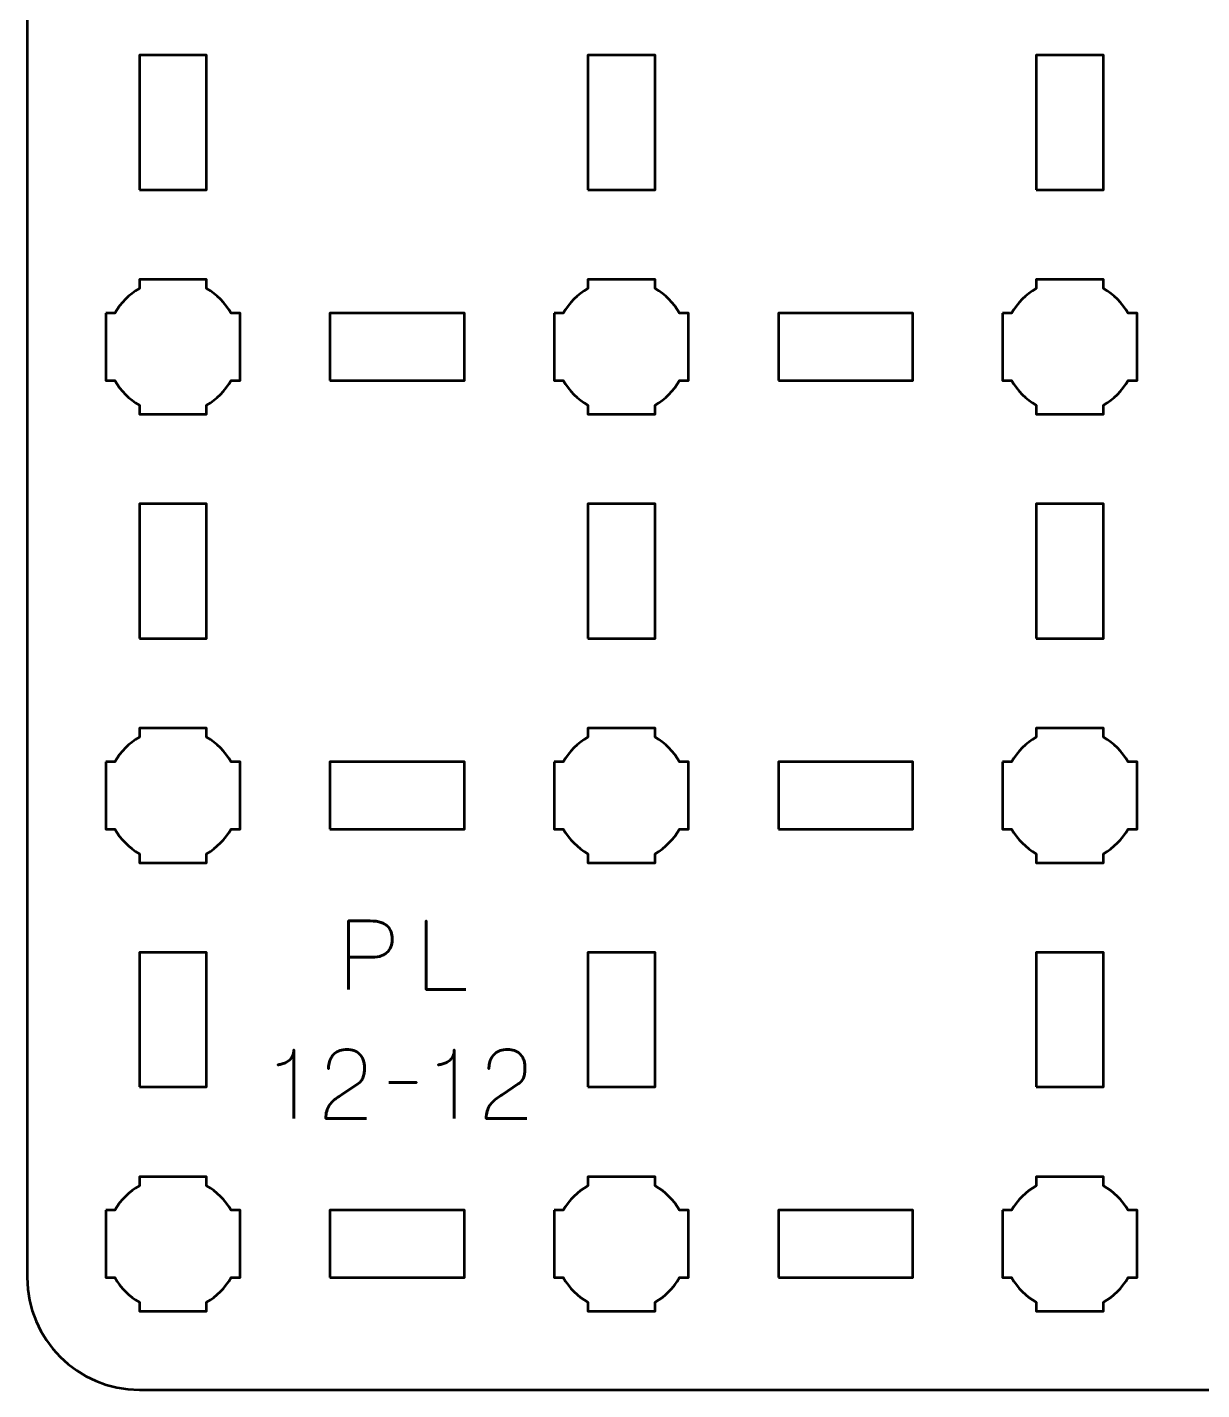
# Model space of a CAD drawing. Header units: centimetres. Extents: x -22.1 to 1.1, y -26.5 to -3.2.
# Drawn here: x -22.15 to -16.91, y -26.5 to -20.43 of the extents above; entities that cross this region are included whole.
import ezdxf

# ---------------------------------------------------------------- set-up
doc = ezdxf.new("R2010")
doc.units = ezdxf.units.CM
doc.header["$MEASUREMENT"] = 0
doc.layers.add('Layer 1', color=7, linetype='Continuous')

msp = doc.modelspace()

# ---------------------------------------------------------------- linework, layer by layer
at = {"layer": 'Layer 1', "lineweight": 53}
for points in [[(-21.65, -21.15), (-21.35, -21.15), (-21.35, -20.55), (-21.65, -20.55), (-21.65, -21.15)], [(-19.65, -21.15), (-19.35, -21.15), (-19.35, -20.55), (-19.65, -20.55), (-19.65, -21.15)], [(-17.65, -21.15), (-17.35, -21.15), (-17.35, -20.55), (-17.65, -20.55), (-17.65, -21.15)], [(-20.8, -22), (-20.2, -22), (-20.2, -21.7), (-20.8, -21.7), (-20.8, -22)], [(-18.8, -22), (-18.2, -22), (-18.2, -21.7), (-18.8, -21.7), (-18.8, -22)], [(-21.65, -23.15), (-21.35, -23.15), (-21.35, -22.55), (-21.65, -22.55), (-21.65, -23.15)], [(-19.65, -23.15), (-19.35, -23.15), (-19.35, -22.55), (-19.65, -22.55), (-19.65, -23.15)], [(-17.65, -23.15), (-17.35, -23.15), (-17.35, -22.55), (-17.65, -22.55), (-17.65, -23.15)], [(-20.8, -24), (-20.2, -24), (-20.2, -23.7), (-20.8, -23.7), (-20.8, -24)], [(-18.8, -24), (-18.2, -24), (-18.2, -23.7), (-18.8, -23.7), (-18.8, -24)], [(-21.65, -25.15), (-21.35, -25.15), (-21.35, -24.55), (-21.65, -24.55), (-21.65, -25.15)], [(-19.65, -25.15), (-19.35, -25.15), (-19.35, -24.55), (-19.65, -24.55), (-19.65, -25.15)], [(-17.65, -25.15), (-17.35, -25.15), (-17.35, -24.55), (-17.65, -24.55), (-17.65, -25.15)], [(-20.8, -26), (-20.2, -26), (-20.2, -25.7), (-20.8, -25.7), (-20.8, -26)], [(-18.8, -26), (-18.2, -26), (-18.2, -25.7), (-18.8, -25.7), (-18.8, -26)]]:
    msp.add_lwpolyline(points, close=True, dxfattribs=at)
for points, knots in [([(-22.15, -26), (-22.15, -26), (-22.15, -3.7), (-22.15, -3.7), (-22.15, -3.7), (-22.15, -3.42391), (-21.92609, -3.2), (-21.65, -3.2), (-21.65, -3.2), (-21.65, -3.2), (0.65, -3.2), (0.65, -3.2), (0.65, -3.2), (0.92609, -3.2), (1.15, -3.42391), (1.15, -3.7), (1.15, -3.7), (1.15, -3.7), (1.15, -26), (1.15, -26), (1.15, -26), (1.15, -26.27609), (0.92609, -26.5), (0.65, -26.5), (0.65, -26.5), (0.65, -26.5), (-21.65, -26.5), (-21.65, -26.5), (-21.65, -26.5), (-21.92609, -26.5), (-22.15, -26.27609), (-22.15, -26)], [0, 0, 0, 0, 0.125, 0.125, 0.125, 0.125, 0.25, 0.25, 0.25, 0.25, 0.375, 0.375, 0.375, 0.375, 0.5, 0.5, 0.5, 0.5, 0.625, 0.625, 0.625, 0.625, 0.75, 0.75, 0.75, 0.75, 0.875, 0.875, 0.875, 0.875, 1, 1, 1, 1]), ([(-21.8, -21.7), (-21.8, -21.7), (-21.75985, -21.7), (-21.75985, -21.7), (-21.75985, -21.7), (-21.7335, -21.65447), (-21.69553, -21.6165), (-21.65, -21.59015), (-21.65, -21.59015), (-21.65, -21.59015), (-21.65, -21.55), (-21.65, -21.55), (-21.65, -21.55), (-21.65, -21.55), (-21.5, -21.55), (-21.5, -21.55), (-21.5, -21.55), (-21.5, -21.55), (-21.35, -21.55), (-21.35, -21.55), (-21.35, -21.55), (-21.35, -21.55), (-21.35, -21.59015), (-21.35, -21.59015), (-21.35, -21.59015), (-21.30447, -21.6165), (-21.2665, -21.65447), (-21.24015, -21.7), (-21.24015, -21.7), (-21.24015, -21.7), (-21.2, -21.7), (-21.2, -21.7), (-21.2, -21.7), (-21.2, -21.7), (-21.2, -21.85), (-21.2, -21.85), (-21.2, -21.85), (-21.2, -21.85), (-21.2, -22), (-21.2, -22), (-21.2, -22), (-21.2, -22), (-21.24015, -22), (-21.24015, -22), (-21.24015, -22), (-21.2665, -22.04553), (-21.30447, -22.0835), (-21.35, -22.10985), (-21.35, -22.10985), (-21.35, -22.10985), (-21.35, -22.15), (-21.35, -22.15), (-21.35, -22.15), (-21.35, -22.15), (-21.5, -22.15), (-21.5, -22.15), (-21.5, -22.15), (-21.5, -22.15), (-21.65, -22.15), (-21.65, -22.15), (-21.65, -22.15), (-21.65, -22.15), (-21.65, -22.10985), (-21.65, -22.10985), (-21.65, -22.10985), (-21.69553, -22.0835), (-21.7335, -22.04553), (-21.75985, -22), (-21.75985, -22), (-21.75985, -22), (-21.8, -22), (-21.8, -22), (-21.8, -22), (-21.8, -22), (-21.8, -21.85), (-21.8, -21.85), (-21.8, -21.85), (-21.8, -21.85), (-21.8, -21.7), (-21.8, -21.7)], [0, 0, 0, 0, 0.05, 0.05, 0.05, 0.05, 0.1, 0.1, 0.1, 0.1, 0.15, 0.15, 0.15, 0.15, 0.2, 0.2, 0.2, 0.2, 0.25, 0.25, 0.25, 0.25, 0.3, 0.3, 0.3, 0.3, 0.35, 0.35, 0.35, 0.35, 0.4, 0.4, 0.4, 0.4, 0.45, 0.45, 0.45, 0.45, 0.5, 0.5, 0.5, 0.5, 0.55, 0.55, 0.55, 0.55, 0.6, 0.6, 0.6, 0.6, 0.65, 0.65, 0.65, 0.65, 0.7, 0.7, 0.7, 0.7, 0.75, 0.75, 0.75, 0.75, 0.8, 0.8, 0.8, 0.8, 0.85, 0.85, 0.85, 0.85, 0.9, 0.9, 0.9, 0.9, 0.95, 0.95, 0.95, 0.95, 1, 1, 1, 1]), ([(-19.8, -21.7), (-19.8, -21.7), (-19.75985, -21.7), (-19.75985, -21.7), (-19.75985, -21.7), (-19.7335, -21.65447), (-19.69553, -21.6165), (-19.65, -21.59015), (-19.65, -21.59015), (-19.65, -21.59015), (-19.65, -21.55), (-19.65, -21.55), (-19.65, -21.55), (-19.65, -21.55), (-19.5, -21.55), (-19.5, -21.55), (-19.5, -21.55), (-19.5, -21.55), (-19.35, -21.55), (-19.35, -21.55), (-19.35, -21.55), (-19.35, -21.55), (-19.35, -21.59015), (-19.35, -21.59015), (-19.35, -21.59015), (-19.30447, -21.6165), (-19.2665, -21.65447), (-19.24015, -21.7), (-19.24015, -21.7), (-19.24015, -21.7), (-19.2, -21.7), (-19.2, -21.7), (-19.2, -21.7), (-19.2, -21.7), (-19.2, -21.85), (-19.2, -21.85), (-19.2, -21.85), (-19.2, -21.85), (-19.2, -22), (-19.2, -22), (-19.2, -22), (-19.2, -22), (-19.24015, -22), (-19.24015, -22), (-19.24015, -22), (-19.2665, -22.04553), (-19.30447, -22.0835), (-19.35, -22.10985), (-19.35, -22.10985), (-19.35, -22.10985), (-19.35, -22.15), (-19.35, -22.15), (-19.35, -22.15), (-19.35, -22.15), (-19.5, -22.15), (-19.5, -22.15), (-19.5, -22.15), (-19.5, -22.15), (-19.65, -22.15), (-19.65, -22.15), (-19.65, -22.15), (-19.65, -22.15), (-19.65, -22.10985), (-19.65, -22.10985), (-19.65, -22.10985), (-19.69553, -22.0835), (-19.7335, -22.04553), (-19.75985, -22), (-19.75985, -22), (-19.75985, -22), (-19.8, -22), (-19.8, -22), (-19.8, -22), (-19.8, -22), (-19.8, -21.85), (-19.8, -21.85), (-19.8, -21.85), (-19.8, -21.85), (-19.8, -21.7), (-19.8, -21.7)], [0, 0, 0, 0, 0.05, 0.05, 0.05, 0.05, 0.1, 0.1, 0.1, 0.1, 0.15, 0.15, 0.15, 0.15, 0.2, 0.2, 0.2, 0.2, 0.25, 0.25, 0.25, 0.25, 0.3, 0.3, 0.3, 0.3, 0.35, 0.35, 0.35, 0.35, 0.4, 0.4, 0.4, 0.4, 0.45, 0.45, 0.45, 0.45, 0.5, 0.5, 0.5, 0.5, 0.55, 0.55, 0.55, 0.55, 0.6, 0.6, 0.6, 0.6, 0.65, 0.65, 0.65, 0.65, 0.7, 0.7, 0.7, 0.7, 0.75, 0.75, 0.75, 0.75, 0.8, 0.8, 0.8, 0.8, 0.85, 0.85, 0.85, 0.85, 0.9, 0.9, 0.9, 0.9, 0.95, 0.95, 0.95, 0.95, 1, 1, 1, 1]), ([(-17.8, -21.7), (-17.8, -21.7), (-17.75985, -21.7), (-17.75985, -21.7), (-17.75985, -21.7), (-17.7335, -21.65447), (-17.69553, -21.6165), (-17.65, -21.59015), (-17.65, -21.59015), (-17.65, -21.59015), (-17.65, -21.55), (-17.65, -21.55), (-17.65, -21.55), (-17.65, -21.55), (-17.5, -21.55), (-17.5, -21.55), (-17.5, -21.55), (-17.5, -21.55), (-17.35, -21.55), (-17.35, -21.55), (-17.35, -21.55), (-17.35, -21.55), (-17.35, -21.59015), (-17.35, -21.59015), (-17.35, -21.59015), (-17.30447, -21.6165), (-17.2665, -21.65447), (-17.24015, -21.7), (-17.24015, -21.7), (-17.24015, -21.7), (-17.2, -21.7), (-17.2, -21.7), (-17.2, -21.7), (-17.2, -21.7), (-17.2, -21.85), (-17.2, -21.85), (-17.2, -21.85), (-17.2, -21.85), (-17.2, -22), (-17.2, -22), (-17.2, -22), (-17.2, -22), (-17.24015, -22), (-17.24015, -22), (-17.24015, -22), (-17.2665, -22.04553), (-17.30447, -22.0835), (-17.35, -22.10985), (-17.35, -22.10985), (-17.35, -22.10985), (-17.35, -22.15), (-17.35, -22.15), (-17.35, -22.15), (-17.35, -22.15), (-17.5, -22.15), (-17.5, -22.15), (-17.5, -22.15), (-17.5, -22.15), (-17.65, -22.15), (-17.65, -22.15), (-17.65, -22.15), (-17.65, -22.15), (-17.65, -22.10985), (-17.65, -22.10985), (-17.65, -22.10985), (-17.69553, -22.0835), (-17.7335, -22.04553), (-17.75985, -22), (-17.75985, -22), (-17.75985, -22), (-17.8, -22), (-17.8, -22), (-17.8, -22), (-17.8, -22), (-17.8, -21.85), (-17.8, -21.85), (-17.8, -21.85), (-17.8, -21.85), (-17.8, -21.7), (-17.8, -21.7)], [0, 0, 0, 0, 0.05, 0.05, 0.05, 0.05, 0.1, 0.1, 0.1, 0.1, 0.15, 0.15, 0.15, 0.15, 0.2, 0.2, 0.2, 0.2, 0.25, 0.25, 0.25, 0.25, 0.3, 0.3, 0.3, 0.3, 0.35, 0.35, 0.35, 0.35, 0.4, 0.4, 0.4, 0.4, 0.45, 0.45, 0.45, 0.45, 0.5, 0.5, 0.5, 0.5, 0.55, 0.55, 0.55, 0.55, 0.6, 0.6, 0.6, 0.6, 0.65, 0.65, 0.65, 0.65, 0.7, 0.7, 0.7, 0.7, 0.75, 0.75, 0.75, 0.75, 0.8, 0.8, 0.8, 0.8, 0.85, 0.85, 0.85, 0.85, 0.9, 0.9, 0.9, 0.9, 0.95, 0.95, 0.95, 0.95, 1, 1, 1, 1]), ([(-21.8, -23.7), (-21.8, -23.7), (-21.75985, -23.7), (-21.75985, -23.7), (-21.75985, -23.7), (-21.7335, -23.65447), (-21.69553, -23.6165), (-21.65, -23.59015), (-21.65, -23.59015), (-21.65, -23.59015), (-21.65, -23.55), (-21.65, -23.55), (-21.65, -23.55), (-21.65, -23.55), (-21.5, -23.55), (-21.5, -23.55), (-21.5, -23.55), (-21.5, -23.55), (-21.35, -23.55), (-21.35, -23.55), (-21.35, -23.55), (-21.35, -23.55), (-21.35, -23.59015), (-21.35, -23.59015), (-21.35, -23.59015), (-21.30447, -23.6165), (-21.2665, -23.65447), (-21.24015, -23.7), (-21.24015, -23.7), (-21.24015, -23.7), (-21.2, -23.7), (-21.2, -23.7), (-21.2, -23.7), (-21.2, -23.7), (-21.2, -23.85), (-21.2, -23.85), (-21.2, -23.85), (-21.2, -23.85), (-21.2, -24), (-21.2, -24), (-21.2, -24), (-21.2, -24), (-21.24015, -24), (-21.24015, -24), (-21.24015, -24), (-21.2665, -24.04553), (-21.30447, -24.0835), (-21.35, -24.10985), (-21.35, -24.10985), (-21.35, -24.10985), (-21.35, -24.15), (-21.35, -24.15), (-21.35, -24.15), (-21.35, -24.15), (-21.5, -24.15), (-21.5, -24.15), (-21.5, -24.15), (-21.5, -24.15), (-21.65, -24.15), (-21.65, -24.15), (-21.65, -24.15), (-21.65, -24.15), (-21.65, -24.10985), (-21.65, -24.10985), (-21.65, -24.10985), (-21.69553, -24.0835), (-21.7335, -24.04553), (-21.75985, -24), (-21.75985, -24), (-21.75985, -24), (-21.8, -24), (-21.8, -24), (-21.8, -24), (-21.8, -24), (-21.8, -23.85), (-21.8, -23.85), (-21.8, -23.85), (-21.8, -23.85), (-21.8, -23.7), (-21.8, -23.7)], [0, 0, 0, 0, 0.05, 0.05, 0.05, 0.05, 0.1, 0.1, 0.1, 0.1, 0.15, 0.15, 0.15, 0.15, 0.2, 0.2, 0.2, 0.2, 0.25, 0.25, 0.25, 0.25, 0.3, 0.3, 0.3, 0.3, 0.35, 0.35, 0.35, 0.35, 0.4, 0.4, 0.4, 0.4, 0.45, 0.45, 0.45, 0.45, 0.5, 0.5, 0.5, 0.5, 0.55, 0.55, 0.55, 0.55, 0.6, 0.6, 0.6, 0.6, 0.65, 0.65, 0.65, 0.65, 0.7, 0.7, 0.7, 0.7, 0.75, 0.75, 0.75, 0.75, 0.8, 0.8, 0.8, 0.8, 0.85, 0.85, 0.85, 0.85, 0.9, 0.9, 0.9, 0.9, 0.95, 0.95, 0.95, 0.95, 1, 1, 1, 1]), ([(-19.8, -23.7), (-19.8, -23.7), (-19.75985, -23.7), (-19.75985, -23.7), (-19.75985, -23.7), (-19.7335, -23.65447), (-19.69553, -23.6165), (-19.65, -23.59015), (-19.65, -23.59015), (-19.65, -23.59015), (-19.65, -23.55), (-19.65, -23.55), (-19.65, -23.55), (-19.65, -23.55), (-19.5, -23.55), (-19.5, -23.55), (-19.5, -23.55), (-19.5, -23.55), (-19.35, -23.55), (-19.35, -23.55), (-19.35, -23.55), (-19.35, -23.55), (-19.35, -23.59015), (-19.35, -23.59015), (-19.35, -23.59015), (-19.30447, -23.6165), (-19.2665, -23.65447), (-19.24015, -23.7), (-19.24015, -23.7), (-19.24015, -23.7), (-19.2, -23.7), (-19.2, -23.7), (-19.2, -23.7), (-19.2, -23.7), (-19.2, -23.85), (-19.2, -23.85), (-19.2, -23.85), (-19.2, -23.85), (-19.2, -24), (-19.2, -24), (-19.2, -24), (-19.2, -24), (-19.24015, -24), (-19.24015, -24), (-19.24015, -24), (-19.2665, -24.04553), (-19.30447, -24.0835), (-19.35, -24.10985), (-19.35, -24.10985), (-19.35, -24.10985), (-19.35, -24.15), (-19.35, -24.15), (-19.35, -24.15), (-19.35, -24.15), (-19.5, -24.15), (-19.5, -24.15), (-19.5, -24.15), (-19.5, -24.15), (-19.65, -24.15), (-19.65, -24.15), (-19.65, -24.15), (-19.65, -24.15), (-19.65, -24.10985), (-19.65, -24.10985), (-19.65, -24.10985), (-19.69553, -24.0835), (-19.7335, -24.04553), (-19.75985, -24), (-19.75985, -24), (-19.75985, -24), (-19.8, -24), (-19.8, -24), (-19.8, -24), (-19.8, -24), (-19.8, -23.85), (-19.8, -23.85), (-19.8, -23.85), (-19.8, -23.85), (-19.8, -23.7), (-19.8, -23.7)], [0, 0, 0, 0, 0.05, 0.05, 0.05, 0.05, 0.1, 0.1, 0.1, 0.1, 0.15, 0.15, 0.15, 0.15, 0.2, 0.2, 0.2, 0.2, 0.25, 0.25, 0.25, 0.25, 0.3, 0.3, 0.3, 0.3, 0.35, 0.35, 0.35, 0.35, 0.4, 0.4, 0.4, 0.4, 0.45, 0.45, 0.45, 0.45, 0.5, 0.5, 0.5, 0.5, 0.55, 0.55, 0.55, 0.55, 0.6, 0.6, 0.6, 0.6, 0.65, 0.65, 0.65, 0.65, 0.7, 0.7, 0.7, 0.7, 0.75, 0.75, 0.75, 0.75, 0.8, 0.8, 0.8, 0.8, 0.85, 0.85, 0.85, 0.85, 0.9, 0.9, 0.9, 0.9, 0.95, 0.95, 0.95, 0.95, 1, 1, 1, 1]), ([(-17.8, -23.7), (-17.8, -23.7), (-17.75985, -23.7), (-17.75985, -23.7), (-17.75985, -23.7), (-17.7335, -23.65447), (-17.69553, -23.6165), (-17.65, -23.59015), (-17.65, -23.59015), (-17.65, -23.59015), (-17.65, -23.55), (-17.65, -23.55), (-17.65, -23.55), (-17.65, -23.55), (-17.5, -23.55), (-17.5, -23.55), (-17.5, -23.55), (-17.5, -23.55), (-17.35, -23.55), (-17.35, -23.55), (-17.35, -23.55), (-17.35, -23.55), (-17.35, -23.59015), (-17.35, -23.59015), (-17.35, -23.59015), (-17.30447, -23.6165), (-17.2665, -23.65447), (-17.24015, -23.7), (-17.24015, -23.7), (-17.24015, -23.7), (-17.2, -23.7), (-17.2, -23.7), (-17.2, -23.7), (-17.2, -23.7), (-17.2, -23.85), (-17.2, -23.85), (-17.2, -23.85), (-17.2, -23.85), (-17.2, -24), (-17.2, -24), (-17.2, -24), (-17.2, -24), (-17.24015, -24), (-17.24015, -24), (-17.24015, -24), (-17.2665, -24.04553), (-17.30447, -24.0835), (-17.35, -24.10985), (-17.35, -24.10985), (-17.35, -24.10985), (-17.35, -24.15), (-17.35, -24.15), (-17.35, -24.15), (-17.35, -24.15), (-17.5, -24.15), (-17.5, -24.15), (-17.5, -24.15), (-17.5, -24.15), (-17.65, -24.15), (-17.65, -24.15), (-17.65, -24.15), (-17.65, -24.15), (-17.65, -24.10985), (-17.65, -24.10985), (-17.65, -24.10985), (-17.69553, -24.0835), (-17.7335, -24.04553), (-17.75985, -24), (-17.75985, -24), (-17.75985, -24), (-17.8, -24), (-17.8, -24), (-17.8, -24), (-17.8, -24), (-17.8, -23.85), (-17.8, -23.85), (-17.8, -23.85), (-17.8, -23.85), (-17.8, -23.7), (-17.8, -23.7)], [0, 0, 0, 0, 0.05, 0.05, 0.05, 0.05, 0.1, 0.1, 0.1, 0.1, 0.15, 0.15, 0.15, 0.15, 0.2, 0.2, 0.2, 0.2, 0.25, 0.25, 0.25, 0.25, 0.3, 0.3, 0.3, 0.3, 0.35, 0.35, 0.35, 0.35, 0.4, 0.4, 0.4, 0.4, 0.45, 0.45, 0.45, 0.45, 0.5, 0.5, 0.5, 0.5, 0.55, 0.55, 0.55, 0.55, 0.6, 0.6, 0.6, 0.6, 0.65, 0.65, 0.65, 0.65, 0.7, 0.7, 0.7, 0.7, 0.75, 0.75, 0.75, 0.75, 0.8, 0.8, 0.8, 0.8, 0.85, 0.85, 0.85, 0.85, 0.9, 0.9, 0.9, 0.9, 0.95, 0.95, 0.95, 0.95, 1, 1, 1, 1]), ([(-21.8, -25.7), (-21.8, -25.7), (-21.75985, -25.7), (-21.75985, -25.7), (-21.75985, -25.7), (-21.7335, -25.65447), (-21.69553, -25.6165), (-21.65, -25.59015), (-21.65, -25.59015), (-21.65, -25.59015), (-21.65, -25.55), (-21.65, -25.55), (-21.65, -25.55), (-21.65, -25.55), (-21.5, -25.55), (-21.5, -25.55), (-21.5, -25.55), (-21.5, -25.55), (-21.35, -25.55), (-21.35, -25.55), (-21.35, -25.55), (-21.35, -25.55), (-21.35, -25.59015), (-21.35, -25.59015), (-21.35, -25.59015), (-21.30447, -25.6165), (-21.2665, -25.65447), (-21.24015, -25.7), (-21.24015, -25.7), (-21.24015, -25.7), (-21.2, -25.7), (-21.2, -25.7), (-21.2, -25.7), (-21.2, -25.7), (-21.2, -25.85), (-21.2, -25.85), (-21.2, -25.85), (-21.2, -25.85), (-21.2, -26), (-21.2, -26), (-21.2, -26), (-21.2, -26), (-21.24015, -26), (-21.24015, -26), (-21.24015, -26), (-21.2665, -26.04553), (-21.30447, -26.0835), (-21.35, -26.10985), (-21.35, -26.10985), (-21.35, -26.10985), (-21.35, -26.15), (-21.35, -26.15), (-21.35, -26.15), (-21.35, -26.15), (-21.5, -26.15), (-21.5, -26.15), (-21.5, -26.15), (-21.5, -26.15), (-21.65, -26.15), (-21.65, -26.15), (-21.65, -26.15), (-21.65, -26.15), (-21.65, -26.10985), (-21.65, -26.10985), (-21.65, -26.10985), (-21.69553, -26.0835), (-21.7335, -26.04553), (-21.75985, -26), (-21.75985, -26), (-21.75985, -26), (-21.8, -26), (-21.8, -26), (-21.8, -26), (-21.8, -26), (-21.8, -25.85), (-21.8, -25.85), (-21.8, -25.85), (-21.8, -25.85), (-21.8, -25.7), (-21.8, -25.7)], [0, 0, 0, 0, 0.05, 0.05, 0.05, 0.05, 0.1, 0.1, 0.1, 0.1, 0.15, 0.15, 0.15, 0.15, 0.2, 0.2, 0.2, 0.2, 0.25, 0.25, 0.25, 0.25, 0.3, 0.3, 0.3, 0.3, 0.35, 0.35, 0.35, 0.35, 0.4, 0.4, 0.4, 0.4, 0.45, 0.45, 0.45, 0.45, 0.5, 0.5, 0.5, 0.5, 0.55, 0.55, 0.55, 0.55, 0.6, 0.6, 0.6, 0.6, 0.65, 0.65, 0.65, 0.65, 0.7, 0.7, 0.7, 0.7, 0.75, 0.75, 0.75, 0.75, 0.8, 0.8, 0.8, 0.8, 0.85, 0.85, 0.85, 0.85, 0.9, 0.9, 0.9, 0.9, 0.95, 0.95, 0.95, 0.95, 1, 1, 1, 1]), ([(-19.8, -25.7), (-19.8, -25.7), (-19.75985, -25.7), (-19.75985, -25.7), (-19.75985, -25.7), (-19.7335, -25.65447), (-19.69553, -25.6165), (-19.65, -25.59015), (-19.65, -25.59015), (-19.65, -25.59015), (-19.65, -25.55), (-19.65, -25.55), (-19.65, -25.55), (-19.65, -25.55), (-19.5, -25.55), (-19.5, -25.55), (-19.5, -25.55), (-19.5, -25.55), (-19.35, -25.55), (-19.35, -25.55), (-19.35, -25.55), (-19.35, -25.55), (-19.35, -25.59015), (-19.35, -25.59015), (-19.35, -25.59015), (-19.30447, -25.6165), (-19.2665, -25.65447), (-19.24015, -25.7), (-19.24015, -25.7), (-19.24015, -25.7), (-19.2, -25.7), (-19.2, -25.7), (-19.2, -25.7), (-19.2, -25.7), (-19.2, -25.85), (-19.2, -25.85), (-19.2, -25.85), (-19.2, -25.85), (-19.2, -26), (-19.2, -26), (-19.2, -26), (-19.2, -26), (-19.24015, -26), (-19.24015, -26), (-19.24015, -26), (-19.2665, -26.04553), (-19.30447, -26.0835), (-19.35, -26.10985), (-19.35, -26.10985), (-19.35, -26.10985), (-19.35, -26.15), (-19.35, -26.15), (-19.35, -26.15), (-19.35, -26.15), (-19.5, -26.15), (-19.5, -26.15), (-19.5, -26.15), (-19.5, -26.15), (-19.65, -26.15), (-19.65, -26.15), (-19.65, -26.15), (-19.65, -26.15), (-19.65, -26.10985), (-19.65, -26.10985), (-19.65, -26.10985), (-19.69553, -26.0835), (-19.7335, -26.04553), (-19.75985, -26), (-19.75985, -26), (-19.75985, -26), (-19.8, -26), (-19.8, -26), (-19.8, -26), (-19.8, -26), (-19.8, -25.85), (-19.8, -25.85), (-19.8, -25.85), (-19.8, -25.85), (-19.8, -25.7), (-19.8, -25.7)], [0, 0, 0, 0, 0.05, 0.05, 0.05, 0.05, 0.1, 0.1, 0.1, 0.1, 0.15, 0.15, 0.15, 0.15, 0.2, 0.2, 0.2, 0.2, 0.25, 0.25, 0.25, 0.25, 0.3, 0.3, 0.3, 0.3, 0.35, 0.35, 0.35, 0.35, 0.4, 0.4, 0.4, 0.4, 0.45, 0.45, 0.45, 0.45, 0.5, 0.5, 0.5, 0.5, 0.55, 0.55, 0.55, 0.55, 0.6, 0.6, 0.6, 0.6, 0.65, 0.65, 0.65, 0.65, 0.7, 0.7, 0.7, 0.7, 0.75, 0.75, 0.75, 0.75, 0.8, 0.8, 0.8, 0.8, 0.85, 0.85, 0.85, 0.85, 0.9, 0.9, 0.9, 0.9, 0.95, 0.95, 0.95, 0.95, 1, 1, 1, 1]), ([(-17.8, -25.7), (-17.8, -25.7), (-17.75985, -25.7), (-17.75985, -25.7), (-17.75985, -25.7), (-17.7335, -25.65447), (-17.69553, -25.6165), (-17.65, -25.59015), (-17.65, -25.59015), (-17.65, -25.59015), (-17.65, -25.55), (-17.65, -25.55), (-17.65, -25.55), (-17.65, -25.55), (-17.5, -25.55), (-17.5, -25.55), (-17.5, -25.55), (-17.5, -25.55), (-17.35, -25.55), (-17.35, -25.55), (-17.35, -25.55), (-17.35, -25.55), (-17.35, -25.59015), (-17.35, -25.59015), (-17.35, -25.59015), (-17.30447, -25.6165), (-17.2665, -25.65447), (-17.24015, -25.7), (-17.24015, -25.7), (-17.24015, -25.7), (-17.2, -25.7), (-17.2, -25.7), (-17.2, -25.7), (-17.2, -25.7), (-17.2, -25.85), (-17.2, -25.85), (-17.2, -25.85), (-17.2, -25.85), (-17.2, -26), (-17.2, -26), (-17.2, -26), (-17.2, -26), (-17.24015, -26), (-17.24015, -26), (-17.24015, -26), (-17.2665, -26.04553), (-17.30447, -26.0835), (-17.35, -26.10985), (-17.35, -26.10985), (-17.35, -26.10985), (-17.35, -26.15), (-17.35, -26.15), (-17.35, -26.15), (-17.35, -26.15), (-17.5, -26.15), (-17.5, -26.15), (-17.5, -26.15), (-17.5, -26.15), (-17.65, -26.15), (-17.65, -26.15), (-17.65, -26.15), (-17.65, -26.15), (-17.65, -26.10985), (-17.65, -26.10985), (-17.65, -26.10985), (-17.69553, -26.0835), (-17.7335, -26.04553), (-17.75985, -26), (-17.75985, -26), (-17.75985, -26), (-17.8, -26), (-17.8, -26), (-17.8, -26), (-17.8, -26), (-17.8, -25.85), (-17.8, -25.85), (-17.8, -25.85), (-17.8, -25.85), (-17.8, -25.7), (-17.8, -25.7)], [0, 0, 0, 0, 0.05, 0.05, 0.05, 0.05, 0.1, 0.1, 0.1, 0.1, 0.15, 0.15, 0.15, 0.15, 0.2, 0.2, 0.2, 0.2, 0.25, 0.25, 0.25, 0.25, 0.3, 0.3, 0.3, 0.3, 0.35, 0.35, 0.35, 0.35, 0.4, 0.4, 0.4, 0.4, 0.45, 0.45, 0.45, 0.45, 0.5, 0.5, 0.5, 0.5, 0.55, 0.55, 0.55, 0.55, 0.6, 0.6, 0.6, 0.6, 0.65, 0.65, 0.65, 0.65, 0.7, 0.7, 0.7, 0.7, 0.75, 0.75, 0.75, 0.75, 0.8, 0.8, 0.8, 0.8, 0.85, 0.85, 0.85, 0.85, 0.9, 0.9, 0.9, 0.9, 0.95, 0.95, 0.95, 0.95, 1, 1, 1, 1])]:
    msp.add_open_spline(points, degree=3, knots=knots, dxfattribs=at)
at = {"layer": 'Layer 1', "color": 5, "lineweight": 53}
for points, knots in [([(-20.71759, -24.71494), (-20.71759, -24.71494), (-20.71759, -24.40972), (-20.71759, -24.40972), (-20.71759, -24.40972), (-20.71759, -24.40972), (-20.62022, -24.40972), (-20.62022, -24.40972), (-20.62022, -24.40972), (-20.60075, -24.40979), (-20.58474, -24.41198), (-20.57211, -24.41621), (-20.57211, -24.41621), (-20.55955, -24.42037), (-20.54967, -24.42616), (-20.54254, -24.4335), (-20.54254, -24.4335), (-20.53542, -24.44076), (-20.53034, -24.44909), (-20.52723, -24.45847), (-20.52723, -24.45847), (-20.5242, -24.46786), (-20.52244, -24.47766), (-20.52201, -24.48804), (-20.52201, -24.48804), (-20.52152, -24.49841), (-20.52272, -24.50857), (-20.52554, -24.51844), (-20.52554, -24.51844), (-20.52843, -24.52832), (-20.5333, -24.53728), (-20.54029, -24.54533), (-20.54029, -24.54533), (-20.5472, -24.55337), (-20.55658, -24.55979), (-20.56837, -24.56452), (-20.56837, -24.56452), (-20.58015, -24.56931), (-20.59475, -24.57171), (-20.61218, -24.57185), (-20.61218, -24.57185), (-20.61218, -24.57185), (-20.71759, -24.57185), (-20.71759, -24.57185), (-20.71759, -24.57185), (-20.71759, -24.57185), (-20.61218, -24.57185), (-20.61218, -24.57185), (-20.61218, -24.57185), (-20.59511, -24.57171), (-20.58064, -24.56931), (-20.56893, -24.56452), (-20.56893, -24.56452), (-20.55715, -24.55979), (-20.54776, -24.55337), (-20.54071, -24.54533), (-20.54071, -24.54533), (-20.53372, -24.53728), (-20.52871, -24.52832), (-20.52575, -24.51844), (-20.52575, -24.51844), (-20.52279, -24.50857), (-20.52152, -24.49841), (-20.52201, -24.48804), (-20.52201, -24.48804), (-20.52244, -24.47766), (-20.5242, -24.46786), (-20.52737, -24.45847), (-20.52737, -24.45847), (-20.53048, -24.44909), (-20.5357, -24.44076), (-20.54283, -24.4335), (-20.54283, -24.4335), (-20.55002, -24.42616), (-20.5599, -24.42037), (-20.57246, -24.41621), (-20.57246, -24.41621), (-20.58509, -24.41198), (-20.60096, -24.40979), (-20.62022, -24.40972), (-20.62022, -24.40972), (-20.62022, -24.40972), (-20.71759, -24.40972), (-20.71759, -24.40972), (-20.71759, -24.40972), (-20.71759, -24.40972), (-20.71759, -24.71494), (-20.71759, -24.71494)], [0, 0, 0, 0, 0.0454545, 0.0454545, 0.0454545, 0.0454545, 0.0909091, 0.0909091, 0.0909091, 0.0909091, 0.1363636, 0.1363636, 0.1363636, 0.1363636, 0.1818182, 0.1818182, 0.1818182, 0.1818182, 0.2272727, 0.2272727, 0.2272727, 0.2272727, 0.2727273, 0.2727273, 0.2727273, 0.2727273, 0.3181818, 0.3181818, 0.3181818, 0.3181818, 0.3636364, 0.3636364, 0.3636364, 0.3636364, 0.4090909, 0.4090909, 0.4090909, 0.4090909, 0.4545455, 0.4545455, 0.4545455, 0.4545455, 0.5, 0.5, 0.5, 0.5, 0.5454545, 0.5454545, 0.5454545, 0.5454545, 0.5909091, 0.5909091, 0.5909091, 0.5909091, 0.6363636, 0.6363636, 0.6363636, 0.6363636, 0.6818182, 0.6818182, 0.6818182, 0.6818182, 0.7272727, 0.7272727, 0.7272727, 0.7272727, 0.7727273, 0.7727273, 0.7727273, 0.7727273, 0.8181818, 0.8181818, 0.8181818, 0.8181818, 0.8636364, 0.8636364, 0.8636364, 0.8636364, 0.9090909, 0.9090909, 0.9090909, 0.9090909, 0.9545455, 0.9545455, 0.9545455, 0.9545455, 1, 1, 1, 1]), ([(-20.19309, -24.71494), (-20.19309, -24.71494), (-20.37131, -24.71494), (-20.37131, -24.71494), (-20.37131, -24.71494), (-20.37131, -24.71494), (-20.37131, -24.40972), (-20.37131, -24.40972), (-20.37131, -24.40972), (-20.37131, -24.40972), (-20.37131, -24.71494), (-20.37131, -24.71494), (-20.37131, -24.71494), (-20.37131, -24.71494), (-20.19309, -24.71494), (-20.19309, -24.71494)], [0, 0, 0, 0, 0.25, 0.25, 0.25, 0.25, 0.5, 0.5, 0.5, 0.5, 0.75, 0.75, 0.75, 0.75, 1, 1, 1, 1]), ([(-20.961, -25.29025), (-20.961, -25.29025), (-20.961, -24.98503), (-20.961, -24.98503), (-20.961, -24.98503), (-20.96107, -24.9954), (-20.96291, -25.00429), (-20.96644, -25.0117), (-20.96644, -25.0117), (-20.96989, -25.01918), (-20.97448, -25.02532), (-20.98012, -25.03025), (-20.98012, -25.03025), (-20.98577, -25.03519), (-20.99184, -25.03914), (-20.99833, -25.04211), (-20.99833, -25.04211), (-21.00482, -25.045), (-21.0111, -25.04719), (-21.01717, -25.04853), (-21.01717, -25.04853), (-21.0233, -25.04994), (-21.02853, -25.05079), (-21.03297, -25.05107), (-21.03297, -25.05107), (-21.02853, -25.05079), (-21.0233, -25.04994), (-21.01717, -25.04853), (-21.01717, -25.04853), (-21.0111, -25.04719), (-21.00482, -25.045), (-20.99833, -25.04211), (-20.99833, -25.04211), (-20.99184, -25.03914), (-20.98577, -25.03519), (-20.98012, -25.03025), (-20.98012, -25.03025), (-20.97448, -25.02532), (-20.96989, -25.01918), (-20.96644, -25.0117), (-20.96644, -25.0117), (-20.96291, -25.00429), (-20.96107, -24.9954), (-20.961, -24.98503), (-20.961, -24.98503), (-20.961, -24.98503), (-20.961, -25.29025), (-20.961, -25.29025)], [0, 0, 0, 0, 0.0833333, 0.0833333, 0.0833333, 0.0833333, 0.1666667, 0.1666667, 0.1666667, 0.1666667, 0.25, 0.25, 0.25, 0.25, 0.3333333, 0.3333333, 0.3333333, 0.3333333, 0.4166667, 0.4166667, 0.4166667, 0.4166667, 0.5, 0.5, 0.5, 0.5, 0.5833333, 0.5833333, 0.5833333, 0.5833333, 0.6666667, 0.6666667, 0.6666667, 0.6666667, 0.75, 0.75, 0.75, 0.75, 0.8333333, 0.8333333, 0.8333333, 0.8333333, 0.9166667, 0.9166667, 0.9166667, 0.9166667, 1, 1, 1, 1]), ([(-20.63716, -25.29025), (-20.63716, -25.29025), (-20.81877, -25.29025), (-20.81877, -25.29025), (-20.81877, -25.29025), (-20.81842, -25.27797), (-20.81687, -25.26711), (-20.81425, -25.25779), (-20.81425, -25.25779), (-20.81157, -25.24848), (-20.80798, -25.2403), (-20.80353, -25.23324), (-20.80353, -25.23324), (-20.79901, -25.22619), (-20.79386, -25.21991), (-20.78801, -25.2144), (-20.78801, -25.2144), (-20.78215, -25.20883), (-20.77587, -25.20375), (-20.7691, -25.19895), (-20.7691, -25.19895), (-20.76233, -25.19422), (-20.75534, -25.1895), (-20.74807, -25.18484), (-20.74807, -25.18484), (-20.74807, -25.18484), (-20.67568, -25.13658), (-20.67568, -25.13658), (-20.67568, -25.13658), (-20.66828, -25.13136), (-20.66249, -25.12565), (-20.6584, -25.11951), (-20.6584, -25.11951), (-20.65424, -25.11337), (-20.65134, -25.10688), (-20.64958, -25.10003), (-20.64958, -25.10003), (-20.64789, -25.09326), (-20.64683, -25.08628), (-20.64648, -25.07922), (-20.64648, -25.07922), (-20.64612, -25.07209), (-20.64598, -25.06497), (-20.64605, -25.05784), (-20.64605, -25.05784), (-20.64605, -25.05199), (-20.64683, -25.04571), (-20.64838, -25.03893), (-20.64838, -25.03893), (-20.65, -25.03223), (-20.65254, -25.02553), (-20.65614, -25.0189), (-20.65614, -25.0189), (-20.65974, -25.01226), (-20.66454, -25.0062), (-20.67053, -25.00069), (-20.67053, -25.00069), (-20.67653, -24.99526), (-20.68394, -24.99089), (-20.69276, -24.98757), (-20.69276, -24.98757), (-20.70158, -24.98425), (-20.71195, -24.98256), (-20.72394, -24.98249), (-20.72394, -24.98249), (-20.73601, -24.98256), (-20.74666, -24.98425), (-20.75584, -24.9875), (-20.75584, -24.9875), (-20.76501, -24.99074), (-20.77284, -24.99526), (-20.77933, -25.00097), (-20.77933, -25.00097), (-20.78582, -25.00669), (-20.79104, -25.01332), (-20.79513, -25.02073), (-20.79513, -25.02073), (-20.79923, -25.02814), (-20.80219, -25.03604), (-20.80409, -25.04437), (-20.80409, -25.04437), (-20.806, -25.05269), (-20.80692, -25.06116), (-20.80692, -25.0697), (-20.80692, -25.0697), (-20.80692, -25.06116), (-20.806, -25.05269), (-20.80409, -25.04437), (-20.80409, -25.04437), (-20.80219, -25.03604), (-20.79923, -25.02814), (-20.79513, -25.02073), (-20.79513, -25.02073), (-20.79104, -25.01332), (-20.78582, -25.00669), (-20.77933, -25.00097), (-20.77933, -25.00097), (-20.77284, -24.99526), (-20.76501, -24.99074), (-20.75584, -24.9875), (-20.75584, -24.9875), (-20.74666, -24.98425), (-20.73601, -24.98256), (-20.72394, -24.98249), (-20.72394, -24.98249), (-20.71195, -24.98256), (-20.70158, -24.98425), (-20.69276, -24.98757), (-20.69276, -24.98757), (-20.68394, -24.99089), (-20.67653, -24.99526), (-20.67053, -25.00069), (-20.67053, -25.00069), (-20.66454, -25.0062), (-20.65974, -25.01226), (-20.65614, -25.0189), (-20.65614, -25.0189), (-20.65254, -25.02553), (-20.65, -25.03223), (-20.64838, -25.03893), (-20.64838, -25.03893), (-20.64683, -25.04571), (-20.64605, -25.05199), (-20.64605, -25.05784), (-20.64605, -25.05784), (-20.64598, -25.06497), (-20.64612, -25.07209), (-20.64648, -25.07922), (-20.64648, -25.07922), (-20.64683, -25.08628), (-20.64789, -25.09326), (-20.64958, -25.10003), (-20.64958, -25.10003), (-20.65134, -25.10688), (-20.65424, -25.11337), (-20.6584, -25.11951), (-20.6584, -25.11951), (-20.66249, -25.12565), (-20.66828, -25.13136), (-20.67568, -25.13658), (-20.67568, -25.13658), (-20.67568, -25.13658), (-20.74807, -25.18484), (-20.74807, -25.18484), (-20.74807, -25.18484), (-20.75534, -25.1895), (-20.76233, -25.19422), (-20.7691, -25.19895), (-20.7691, -25.19895), (-20.77587, -25.20375), (-20.78215, -25.20883), (-20.78801, -25.2144), (-20.78801, -25.2144), (-20.79386, -25.21991), (-20.79901, -25.22619), (-20.80353, -25.23324), (-20.80353, -25.23324), (-20.80798, -25.2403), (-20.81157, -25.24848), (-20.81425, -25.25779), (-20.81425, -25.25779), (-20.81687, -25.26711), (-20.81842, -25.27797), (-20.81877, -25.29025), (-20.81877, -25.29025), (-20.81877, -25.29025), (-20.63716, -25.29025), (-20.63716, -25.29025)], [0, 0, 0, 0, 0.0238095, 0.0238095, 0.0238095, 0.0238095, 0.047619, 0.047619, 0.047619, 0.047619, 0.0714286, 0.0714286, 0.0714286, 0.0714286, 0.0952381, 0.0952381, 0.0952381, 0.0952381, 0.1190476, 0.1190476, 0.1190476, 0.1190476, 0.1428571, 0.1428571, 0.1428571, 0.1428571, 0.1666667, 0.1666667, 0.1666667, 0.1666667, 0.1904762, 0.1904762, 0.1904762, 0.1904762, 0.2142857, 0.2142857, 0.2142857, 0.2142857, 0.2380952, 0.2380952, 0.2380952, 0.2380952, 0.2619048, 0.2619048, 0.2619048, 0.2619048, 0.2857143, 0.2857143, 0.2857143, 0.2857143, 0.3095238, 0.3095238, 0.3095238, 0.3095238, 0.3333333, 0.3333333, 0.3333333, 0.3333333, 0.3571429, 0.3571429, 0.3571429, 0.3571429, 0.3809524, 0.3809524, 0.3809524, 0.3809524, 0.4047619, 0.4047619, 0.4047619, 0.4047619, 0.4285714, 0.4285714, 0.4285714, 0.4285714, 0.452381, 0.452381, 0.452381, 0.452381, 0.4761905, 0.4761905, 0.4761905, 0.4761905, 0.5, 0.5, 0.5, 0.5, 0.5238095, 0.5238095, 0.5238095, 0.5238095, 0.547619, 0.547619, 0.547619, 0.547619, 0.5714286, 0.5714286, 0.5714286, 0.5714286, 0.5952381, 0.5952381, 0.5952381, 0.5952381, 0.6190476, 0.6190476, 0.6190476, 0.6190476, 0.6428571, 0.6428571, 0.6428571, 0.6428571, 0.6666667, 0.6666667, 0.6666667, 0.6666667, 0.6904762, 0.6904762, 0.6904762, 0.6904762, 0.7142857, 0.7142857, 0.7142857, 0.7142857, 0.7380952, 0.7380952, 0.7380952, 0.7380952, 0.7619048, 0.7619048, 0.7619048, 0.7619048, 0.7857143, 0.7857143, 0.7857143, 0.7857143, 0.8095238, 0.8095238, 0.8095238, 0.8095238, 0.8333333, 0.8333333, 0.8333333, 0.8333333, 0.8571429, 0.8571429, 0.8571429, 0.8571429, 0.8809524, 0.8809524, 0.8809524, 0.8809524, 0.9047619, 0.9047619, 0.9047619, 0.9047619, 0.9285714, 0.9285714, 0.9285714, 0.9285714, 0.952381, 0.952381, 0.952381, 0.952381, 0.9761905, 0.9761905, 0.9761905, 0.9761905, 1, 1, 1, 1]), ([(-20.24516, -25.29025), (-20.24516, -25.29025), (-20.24516, -24.98503), (-20.24516, -24.98503), (-20.24516, -24.98503), (-20.24523, -24.9954), (-20.24707, -25.00429), (-20.2506, -25.0117), (-20.2506, -25.0117), (-20.25405, -25.01918), (-20.25864, -25.02532), (-20.26428, -25.03025), (-20.26428, -25.03025), (-20.26993, -25.03519), (-20.276, -25.03914), (-20.28249, -25.04211), (-20.28249, -25.04211), (-20.28898, -25.045), (-20.29526, -25.04719), (-20.30133, -25.04853), (-20.30133, -25.04853), (-20.30746, -25.04994), (-20.31269, -25.05079), (-20.31713, -25.05107), (-20.31713, -25.05107), (-20.31269, -25.05079), (-20.30746, -25.04994), (-20.30133, -25.04853), (-20.30133, -25.04853), (-20.29526, -25.04719), (-20.28898, -25.045), (-20.28249, -25.04211), (-20.28249, -25.04211), (-20.276, -25.03914), (-20.26993, -25.03519), (-20.26428, -25.03025), (-20.26428, -25.03025), (-20.25864, -25.02532), (-20.25405, -25.01918), (-20.2506, -25.0117), (-20.2506, -25.0117), (-20.24707, -25.00429), (-20.24523, -24.9954), (-20.24516, -24.98503), (-20.24516, -24.98503), (-20.24516, -24.98503), (-20.24516, -25.29025), (-20.24516, -25.29025)], [0, 0, 0, 0, 0.0833333, 0.0833333, 0.0833333, 0.0833333, 0.1666667, 0.1666667, 0.1666667, 0.1666667, 0.25, 0.25, 0.25, 0.25, 0.3333333, 0.3333333, 0.3333333, 0.3333333, 0.4166667, 0.4166667, 0.4166667, 0.4166667, 0.5, 0.5, 0.5, 0.5, 0.5833333, 0.5833333, 0.5833333, 0.5833333, 0.6666667, 0.6666667, 0.6666667, 0.6666667, 0.75, 0.75, 0.75, 0.75, 0.8333333, 0.8333333, 0.8333333, 0.8333333, 0.9166667, 0.9166667, 0.9166667, 0.9166667, 1, 1, 1, 1]), ([(-19.92132, -25.29025), (-19.92132, -25.29025), (-20.10293, -25.29025), (-20.10293, -25.29025), (-20.10293, -25.29025), (-20.10258, -25.27797), (-20.10103, -25.26711), (-20.09841, -25.25779), (-20.09841, -25.25779), (-20.09573, -25.24848), (-20.09214, -25.2403), (-20.08769, -25.23324), (-20.08769, -25.23324), (-20.08317, -25.22619), (-20.07802, -25.21991), (-20.07217, -25.2144), (-20.07217, -25.2144), (-20.06631, -25.20883), (-20.06003, -25.20375), (-20.05326, -25.19895), (-20.05326, -25.19895), (-20.04649, -25.19422), (-20.0395, -25.1895), (-20.03223, -25.18484), (-20.03223, -25.18484), (-20.03223, -25.18484), (-19.95984, -25.13658), (-19.95984, -25.13658), (-19.95984, -25.13658), (-19.95244, -25.13136), (-19.94665, -25.12565), (-19.94256, -25.11951), (-19.94256, -25.11951), (-19.9384, -25.11337), (-19.9355, -25.10688), (-19.93374, -25.10003), (-19.93374, -25.10003), (-19.93205, -25.09326), (-19.93099, -25.08628), (-19.93064, -25.07922), (-19.93064, -25.07922), (-19.93028, -25.07209), (-19.93014, -25.06497), (-19.93021, -25.05784), (-19.93021, -25.05784), (-19.93021, -25.05199), (-19.93099, -25.04571), (-19.93254, -25.03893), (-19.93254, -25.03893), (-19.93416, -25.03223), (-19.9367, -25.02553), (-19.9403, -25.0189), (-19.9403, -25.0189), (-19.9439, -25.01226), (-19.9487, -25.0062), (-19.95469, -25.00069), (-19.95469, -25.00069), (-19.96069, -24.99526), (-19.9681, -24.99089), (-19.97692, -24.98757), (-19.97692, -24.98757), (-19.98574, -24.98425), (-19.99611, -24.98256), (-20.0081, -24.98249), (-20.0081, -24.98249), (-20.02017, -24.98256), (-20.03082, -24.98425), (-20.04, -24.9875), (-20.04, -24.9875), (-20.04917, -24.99074), (-20.057, -24.99526), (-20.06349, -25.00097), (-20.06349, -25.00097), (-20.06998, -25.00669), (-20.0752, -25.01332), (-20.07929, -25.02073), (-20.07929, -25.02073), (-20.08339, -25.02814), (-20.08635, -25.03604), (-20.08825, -25.04437), (-20.08825, -25.04437), (-20.09016, -25.05269), (-20.09108, -25.06116), (-20.09108, -25.0697), (-20.09108, -25.0697), (-20.09108, -25.06116), (-20.09016, -25.05269), (-20.08825, -25.04437), (-20.08825, -25.04437), (-20.08635, -25.03604), (-20.08339, -25.02814), (-20.07929, -25.02073), (-20.07929, -25.02073), (-20.0752, -25.01332), (-20.06998, -25.00669), (-20.06349, -25.00097), (-20.06349, -25.00097), (-20.057, -24.99526), (-20.04917, -24.99074), (-20.04, -24.9875), (-20.04, -24.9875), (-20.03082, -24.98425), (-20.02017, -24.98256), (-20.0081, -24.98249), (-20.0081, -24.98249), (-19.99611, -24.98256), (-19.98574, -24.98425), (-19.97692, -24.98757), (-19.97692, -24.98757), (-19.9681, -24.99089), (-19.96069, -24.99526), (-19.95469, -25.00069), (-19.95469, -25.00069), (-19.9487, -25.0062), (-19.9439, -25.01226), (-19.9403, -25.0189), (-19.9403, -25.0189), (-19.9367, -25.02553), (-19.93416, -25.03223), (-19.93254, -25.03893), (-19.93254, -25.03893), (-19.93099, -25.04571), (-19.93021, -25.05199), (-19.93021, -25.05784), (-19.93021, -25.05784), (-19.93014, -25.06497), (-19.93028, -25.07209), (-19.93064, -25.07922), (-19.93064, -25.07922), (-19.93099, -25.08628), (-19.93205, -25.09326), (-19.93374, -25.10003), (-19.93374, -25.10003), (-19.9355, -25.10688), (-19.9384, -25.11337), (-19.94256, -25.11951), (-19.94256, -25.11951), (-19.94665, -25.12565), (-19.95244, -25.13136), (-19.95984, -25.13658), (-19.95984, -25.13658), (-19.95984, -25.13658), (-20.03223, -25.18484), (-20.03223, -25.18484), (-20.03223, -25.18484), (-20.0395, -25.1895), (-20.04649, -25.19422), (-20.05326, -25.19895), (-20.05326, -25.19895), (-20.06003, -25.20375), (-20.06631, -25.20883), (-20.07217, -25.2144), (-20.07217, -25.2144), (-20.07802, -25.21991), (-20.08317, -25.22619), (-20.08769, -25.23324), (-20.08769, -25.23324), (-20.09214, -25.2403), (-20.09573, -25.24848), (-20.09841, -25.25779), (-20.09841, -25.25779), (-20.10103, -25.26711), (-20.10258, -25.27797), (-20.10293, -25.29025), (-20.10293, -25.29025), (-20.10293, -25.29025), (-19.92132, -25.29025), (-19.92132, -25.29025)], [0, 0, 0, 0, 0.0238095, 0.0238095, 0.0238095, 0.0238095, 0.047619, 0.047619, 0.047619, 0.047619, 0.0714286, 0.0714286, 0.0714286, 0.0714286, 0.0952381, 0.0952381, 0.0952381, 0.0952381, 0.1190476, 0.1190476, 0.1190476, 0.1190476, 0.1428571, 0.1428571, 0.1428571, 0.1428571, 0.1666667, 0.1666667, 0.1666667, 0.1666667, 0.1904762, 0.1904762, 0.1904762, 0.1904762, 0.2142857, 0.2142857, 0.2142857, 0.2142857, 0.2380952, 0.2380952, 0.2380952, 0.2380952, 0.2619048, 0.2619048, 0.2619048, 0.2619048, 0.2857143, 0.2857143, 0.2857143, 0.2857143, 0.3095238, 0.3095238, 0.3095238, 0.3095238, 0.3333333, 0.3333333, 0.3333333, 0.3333333, 0.3571429, 0.3571429, 0.3571429, 0.3571429, 0.3809524, 0.3809524, 0.3809524, 0.3809524, 0.4047619, 0.4047619, 0.4047619, 0.4047619, 0.4285714, 0.4285714, 0.4285714, 0.4285714, 0.452381, 0.452381, 0.452381, 0.452381, 0.4761905, 0.4761905, 0.4761905, 0.4761905, 0.5, 0.5, 0.5, 0.5, 0.5238095, 0.5238095, 0.5238095, 0.5238095, 0.547619, 0.547619, 0.547619, 0.547619, 0.5714286, 0.5714286, 0.5714286, 0.5714286, 0.5952381, 0.5952381, 0.5952381, 0.5952381, 0.6190476, 0.6190476, 0.6190476, 0.6190476, 0.6428571, 0.6428571, 0.6428571, 0.6428571, 0.6666667, 0.6666667, 0.6666667, 0.6666667, 0.6904762, 0.6904762, 0.6904762, 0.6904762, 0.7142857, 0.7142857, 0.7142857, 0.7142857, 0.7380952, 0.7380952, 0.7380952, 0.7380952, 0.7619048, 0.7619048, 0.7619048, 0.7619048, 0.7857143, 0.7857143, 0.7857143, 0.7857143, 0.8095238, 0.8095238, 0.8095238, 0.8095238, 0.8333333, 0.8333333, 0.8333333, 0.8333333, 0.8571429, 0.8571429, 0.8571429, 0.8571429, 0.8809524, 0.8809524, 0.8809524, 0.8809524, 0.9047619, 0.9047619, 0.9047619, 0.9047619, 0.9285714, 0.9285714, 0.9285714, 0.9285714, 0.952381, 0.952381, 0.952381, 0.952381, 0.9761905, 0.9761905, 0.9761905, 0.9761905, 1, 1, 1, 1]), ([(-20.53726, -25.13065), (-20.53726, -25.13065), (-20.41407, -25.13065), (-20.41407, -25.13065), (-20.41407, -25.13065), (-20.41407, -25.13065), (-20.53726, -25.13065), (-20.53726, -25.13065)], [0, 0, 0, 0, 0.5, 0.5, 0.5, 0.5, 1, 1, 1, 1])]:
    msp.add_open_spline(points, degree=3, knots=knots, dxfattribs=at)

doc.saveas('drawing.dxf')
